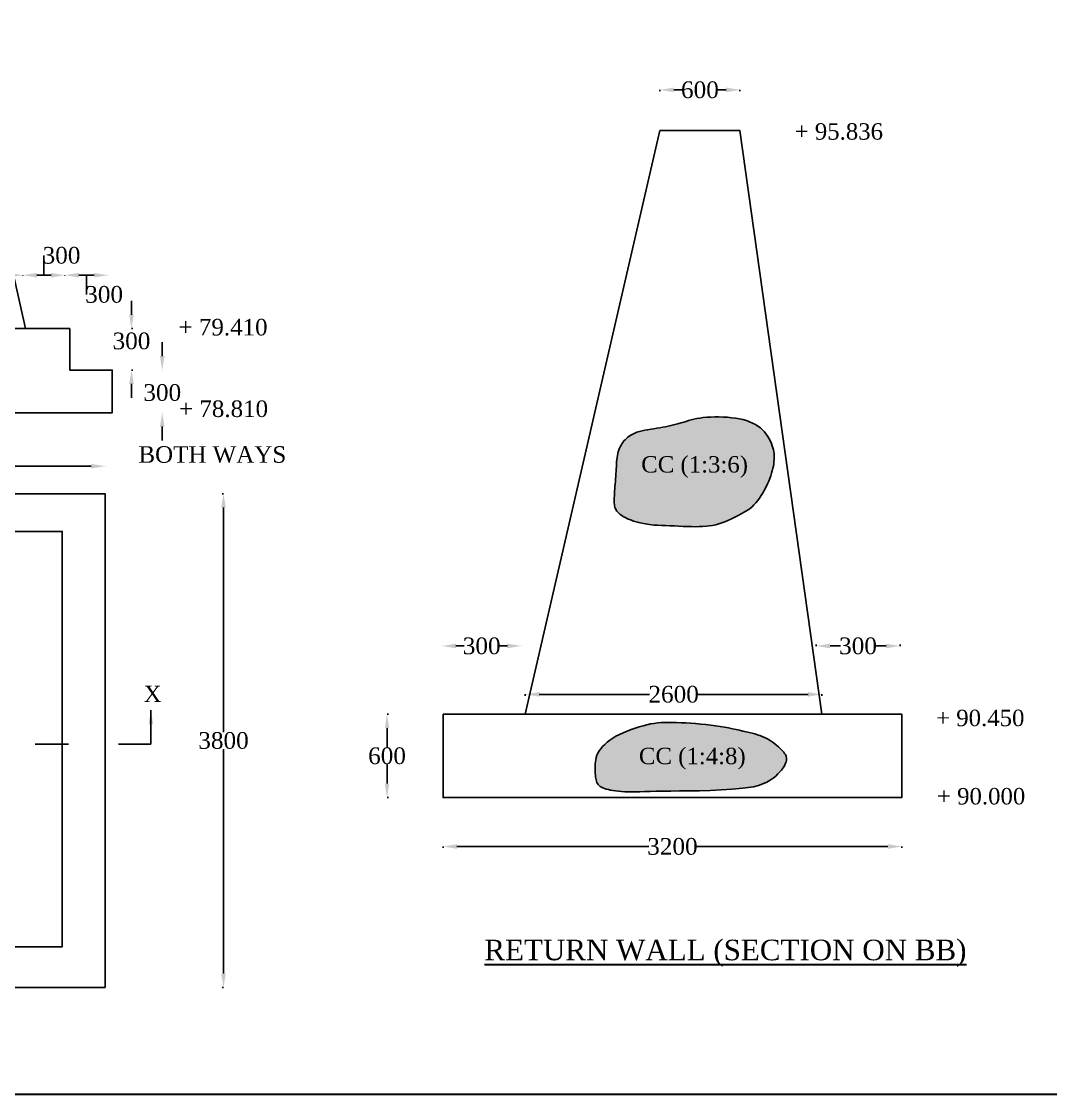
# Model space of a CAD drawing. Header units: millimetres. Extents: x 873 to 18870, y 107 to 12113.
# Drawn here: x 8258 to 11954, y 107 to 3959 of the extents above; entities that cross this region are included whole.
import ezdxf

# ---------------------------------------------------------------- set-up
doc = ezdxf.new("R2010")
doc.units = ezdxf.units.MM
doc.header["$MEASUREMENT"] = 0
doc.linetypes.add('ACAD_ISO03W100', pattern=[30, 12, -18])
for name, color, linetype in [('DIM', 5, 'Continuous'), ('DO LINE', 3, 'Continuous'), ('DWG.LINE', 10, 'Continuous'), ('HATCH', 2, 'Continuous'), ('TEXT', 7, 'Continuous')]:
    doc.layers.add(name, color=color, linetype=linetype)
doc.layers.add('TITLE', color=7, linetype='Continuous', lineweight=30)
doc.styles.get("Standard").update_dxf_attribs({"font": 'times.ttf', "height": 60})
doc.dimstyles.get("Standard").update_dxf_attribs({"dimtxt": 60, "dimasz": 50, "dimexe": 0.18, "dimexo": 0.0625, "dimgap": 0.09, "dimtad": 0, "dimtih": 1, "dimtoh": 1, "dimdec": 0, "dimzin": 0, "dimdsep": 46, "dimtxsty": 'Standard', "dimcen": 300, "dimclrd": 5, "dimclre": 5, "dimclrt": 4, "dimadec": 0, "dimazin": 0, "dimtfac": 1, "dimtdec": 0, "dimtofl": 0, "dimtmove": 0, "dimatfit": 3, "dimfxl": 0, "dimtolj": 1, "dimtzin": 0, "dimarcsym": 0})

# ---------------------------------------------------------------- blocks, each defined once
blk = doc.blocks.new('*D2')
at = {"layer": 'Defpoints', "color": 0, "ltscale": 0.2}
for p in [(10838, 3713.8), (10550.6, 3567.9), (10838, 3567.9)]:
    blk.add_point(p, dxfattribs=at)
at = {"layer": 'DIM', "color": 5, "lineweight": -2, "ltscale": 0.2}
for p, q in [((10550.6, 3708.8), (10550.6, 3713.9)), ((10600.6, 3713.8), (10631.3, 3713.8)), ((10788, 3713.8), (10757.4, 3713.8)), ((10838, 3708.8), (10838, 3713.9))]:
    blk.add_line(p, q, dxfattribs=at)
at = {"layer": 'DIM', "color": 5, "ltscale": 0.2}
for points in [[(10600.6, 3722.1), (10600.6, 3705.4), (10550.6, 3713.8)], [(10788, 3722.1), (10788, 3705.4), (10838, 3713.8)]]:
    blk.add_solid(points, dxfattribs=at)
at = {"layer": 'DIM', "color": 4, "ltscale": 0.2, "insert": (10694.3, 3713.8), "char_height": 60, "attachment_point": 5}
blk.add_mtext('\\A1;600', dxfattribs=at)
blk = doc.blocks.new('*D3')
at = {"layer": 'Defpoints', "color": 0, "ltscale": 0.2}
for p in [(9771.8, 1472.2), (9570.6, 1173.2), (9771.8, 1173.2)]:
    blk.add_point(p, dxfattribs=at)
at = {"layer": 'DIM', "color": 5, "lineweight": -2, "ltscale": 0.2}
for p, q in [((9575.6, 1472.2), (9570.5, 1472.2)), ((9570.6, 1422.2), (9570.6, 1353.3)), ((9570.6, 1223.2), (9570.6, 1292.1)), ((9575.6, 1173.2), (9570.5, 1173.2))]:
    blk.add_line(p, q, dxfattribs=at)
at = {"layer": 'DIM', "color": 5, "ltscale": 0.2}
for points in [[(9562.3, 1422.2), (9579, 1422.2), (9570.6, 1472.2)], [(9562.3, 1223.2), (9579, 1223.2), (9570.6, 1173.2)]]:
    blk.add_solid(points, dxfattribs=at)
at = {"layer": 'DIM', "color": 4, "ltscale": 0.2, "insert": (9570.6, 1322.7), "char_height": 60, "attachment_point": 5}
blk.add_mtext('\\A1;600', dxfattribs=at)
blk = doc.blocks.new('*D4')
at = {"layer": 'Defpoints', "color": 0, "ltscale": 0.2}
for p in [(9768.1, 1717.3), (10053, 1717.3), (10053, 1717.3)]:
    blk.add_point(p, dxfattribs=at)
at = {"layer": 'DIM', "color": 5, "lineweight": -2, "ltscale": 0.2}
for p, q in [((9768.1, 1717.3), (9768.1, 1717.5)), ((9818.1, 1717.3), (9847.4, 1717.3)), ((10003, 1717.3), (9973.7, 1717.3)), ((10053, 1717.3), (10053, 1717.5))]:
    blk.add_line(p, q, dxfattribs=at)
at = {"layer": 'DIM', "color": 5, "ltscale": 0.2}
for points in [[(9818.1, 1725.6), (9818.1, 1709), (9768.1, 1717.3)], [(10003, 1725.6), (10003, 1709), (10053, 1717.3)]]:
    blk.add_solid(points, dxfattribs=at)
at = {"layer": 'DIM', "color": 4, "ltscale": 0.2, "insert": (9910.6, 1717.3), "char_height": 60, "attachment_point": 5}
blk.add_mtext('\\A1;300', dxfattribs=at)
blk = doc.blocks.new('*D5')
at = {"layer": 'Defpoints', "color": 0, "ltscale": 0.2}
for p in [(11111.5, 1752.6), (11412.9, 1737.3), (11412.9, 1717.3)]:
    blk.add_point(p, dxfattribs=at)
at = {"layer": 'DIM', "color": 5, "lineweight": -2, "ltscale": 0.2}
for p, q in [((11111.5, 1722.3), (11111.5, 1717.1)), ((11161.5, 1717.3), (11199, 1717.3)), ((11362.9, 1717.3), (11325.3, 1717.3)), ((11412.9, 1722.3), (11412.9, 1717.1))]:
    blk.add_line(p, q, dxfattribs=at)
at = {"layer": 'DIM', "color": 5, "ltscale": 0.2}
for points in [[(11161.5, 1725.6), (11161.5, 1709), (11111.5, 1717.3)], [(11362.9, 1725.6), (11362.9, 1709), (11412.9, 1717.3)]]:
    blk.add_solid(points, dxfattribs=at)
at = {"layer": 'DIM', "color": 4, "ltscale": 0.2, "insert": (11262.2, 1717.3), "char_height": 60, "attachment_point": 5}
blk.add_mtext('\\A1;300', dxfattribs=at)
blk = doc.blocks.new('*D6')
at = {"layer": 'Defpoints', "color": 0, "ltscale": 0.2}
for p in [(9771.8, 981.8), (11419.4, 997.3), (11419.4, 981.8)]:
    blk.add_point(p, dxfattribs=at)
at = {"layer": 'DIM', "color": 5, "lineweight": -2, "ltscale": 0.2}
for p, q in [((9771.8, 992.3), (9771.8, 997.4)), ((9821.8, 997.3), (10510.3, 997.3)), ((11369.4, 997.3), (10680.9, 997.3)), ((11419.4, 992.3), (11419.4, 997.4))]:
    blk.add_line(p, q, dxfattribs=at)
at = {"layer": 'DIM', "color": 5, "ltscale": 0.2}
for points in [[(9821.8, 1005.6), (9821.8, 988.9), (9771.8, 997.3)], [(11369.4, 1005.6), (11369.4, 988.9), (11419.4, 997.3)]]:
    blk.add_solid(points, dxfattribs=at)
at = {"layer": 'DIM', "color": 4, "ltscale": 0.2, "insert": (10595.6, 997.3), "char_height": 60, "attachment_point": 5}
blk.add_mtext('\\A1;3200', dxfattribs=at)
blk = doc.blocks.new('*D23')
at = {"layer": 'Defpoints', "color": 0, "ltscale": 0.2}
for p in [(4282, 2362.8), (8558.1, 2362.8), (8558.1, 2362.8)]:
    blk.add_point(p, dxfattribs=at)
at = {"layer": 'DIM', "color": 5, "lineweight": -2, "ltscale": 0.2}
for p, q in [((4282, 2362.8), (4282, 2363)), ((4332, 2362.8), (6334.7, 2362.8)), ((8508.1, 2362.8), (6505.4, 2362.8)), ((8558.1, 2362.8), (8558.1, 2363))]:
    blk.add_line(p, q, dxfattribs=at)
at = {"layer": 'DIM', "color": 5, "ltscale": 0.2}
for points in [[(4332, 2371.2), (4332, 2354.5), (4282, 2362.8)], [(8508.1, 2371.2), (8508.1, 2354.5), (8558.1, 2362.8)]]:
    blk.add_solid(points, dxfattribs=at)
at = {"layer": 'DIM', "color": 4, "ltscale": 0.2, "insert": (6420, 2362.8), "char_height": 60, "attachment_point": 5}
blk.add_mtext('\\A1;9000', dxfattribs=at)
blk = doc.blocks.new('*D24')
at = {"layer": 'Defpoints', "color": 0, "ltscale": 0.2}
for p in [(8976.1, 2264.1), (8976.1, 491.1), (8983.3, 491.1)]:
    blk.add_point(p, dxfattribs=at)
at = {"layer": 'DIM', "color": 5, "lineweight": -2, "ltscale": 0.2}
for p, q in [((8978.3, 2264.1), (8983.4, 2264.1)), ((8983.3, 2214.1), (8983.3, 1408.2)), ((8983.3, 541.1), (8983.3, 1347)), ((8978.3, 491.1), (8983.4, 491.1))]:
    blk.add_line(p, q, dxfattribs=at)
at = {"layer": 'DIM', "color": 5, "ltscale": 0.2}
for points in [[(8974.9, 2214.1), (8991.6, 2214.1), (8983.3, 2264.1)], [(8974.9, 541.1), (8991.6, 541.1), (8983.3, 491.1)]]:
    blk.add_solid(points, dxfattribs=at)
at = {"layer": 'DIM', "color": 4, "ltscale": 0.2, "insert": (8983.3, 1377.6), "char_height": 60, "attachment_point": 5}
blk.add_mtext('\\A1;3800', dxfattribs=at)
blk = doc.blocks.new('*D35')
at = {"layer": 'Defpoints', "color": 0, "ltscale": 0.2}
for p in [(7500.7, 3047.5), (8263, 3048.5), (8263, 3047.5)]:
    blk.add_point(p, dxfattribs=at)
at = {"layer": 'DIM', "color": 5, "lineweight": -2, "ltscale": 0.2}
for p, q in [((7500.7, 3047.6), (7500.7, 3048.6)), ((7550.7, 3048.5), (7799.9, 3048.5)), ((8213, 3048.5), (7963.8, 3048.5)), ((8263, 3047.6), (8263, 3048.6))]:
    blk.add_line(p, q, dxfattribs=at)
at = {"layer": 'DIM', "color": 5, "ltscale": 0.2}
for points in [[(7550.7, 3056.8), (7550.7, 3040.1), (7500.7, 3048.5)], [(8213, 3056.8), (8213, 3040.1), (8263, 3048.5)]]:
    blk.add_solid(points, dxfattribs=at)
at = {"layer": 'DIM', "color": 4, "ltscale": 0.2, "insert": (7881.8, 3048.5), "char_height": 60, "attachment_point": 5}
blk.add_mtext('\\A1;1550', dxfattribs=at)
blk = doc.blocks.new('*D36')
at = {"layer": 'Defpoints', "color": 0, "ltscale": 0.2}
for p in [(8263, 3047.5), (8413.9, 3048.5), (8413.9, 3046.7)]:
    blk.add_point(p, dxfattribs=at)
at = {"layer": 'DIM', "color": 5, "lineweight": -2, "ltscale": 0.2}
for p, q in [((8338.5, 3048.5), (8338.2, 3119.5)), ((8338.2, 3119.5), (8338.4, 3119.5)), ((8263, 3047.6), (8263, 3048.6)), ((8313, 3048.5), (8363.9, 3048.5)), ((8413.9, 3046.8), (8413.9, 3048.6))]:
    blk.add_line(p, q, dxfattribs=at)
at = {"layer": 'DIM', "color": 5, "ltscale": 0.2}
for points in [[(8313, 3056.8), (8313, 3040.1), (8263, 3048.5)], [(8363.9, 3056.8), (8363.9, 3040.1), (8413.9, 3048.5)]]:
    blk.add_solid(points, dxfattribs=at)
at = {"layer": 'DIM', "color": 4, "ltscale": 0.2, "insert": (8401.5, 3119.5), "char_height": 60, "attachment_point": 5}
blk.add_mtext('\\A1;300', dxfattribs=at)
blk = doc.blocks.new('*D37')
at = {"layer": 'Defpoints', "color": 0, "ltscale": 0.2}
for p in [(8413.9, 3046.7), (8569.1, 3048.5), (8569.1, 3048.5)]:
    blk.add_point(p, dxfattribs=at)
at = {"layer": 'DIM', "color": 5, "lineweight": -2, "ltscale": 0.2}
for p, q in [((8413.9, 3046.8), (8413.9, 3048.6)), ((8463.9, 3048.5), (8519.1, 3048.5)), ((8491.5, 3048.5), (8491.3, 2979.2)), ((8569.1, 3048.5), (8569.1, 3048.6)), ((8491.3, 2979.2), (8491.4, 2979.2))]:
    blk.add_line(p, q, dxfattribs=at)
at = {"layer": 'DIM', "color": 5, "ltscale": 0.2}
for points in [[(8463.9, 3056.8), (8463.9, 3040.1), (8413.9, 3048.5)], [(8519.1, 3056.8), (8519.1, 3040.1), (8569.1, 3048.5)]]:
    blk.add_solid(points, dxfattribs=at)
at = {"layer": 'DIM', "color": 4, "ltscale": 0.2, "insert": (8554.6, 2979.2), "char_height": 60, "attachment_point": 5}
blk.add_mtext('\\A1;300', dxfattribs=at)
blk = doc.blocks.new('*D38')
at = {"layer": 'Defpoints', "color": 0, "ltscale": 0.2}
for p in [(8763.3, 2707.9), (8763.3, 2707.9), (8763.3, 2554.8)]:
    blk.add_point(p, dxfattribs=at)
at = {"layer": 'DIM', "color": 5, "lineweight": -2, "ltscale": 0.2}
for p, q in [((8763.3, 2757.9), (8763.3, 2807.9)), ((8763.3, 2707.9), (8763.1, 2707.9)), ((8763.3, 2554.8), (8763.1, 2554.8)), ((8763.3, 2504.8), (8763.3, 2454.8))]:
    blk.add_line(p, q, dxfattribs=at)
at = {"layer": 'DIM', "color": 5, "ltscale": 0.2}
for points in [[(8754.9, 2757.9), (8771.6, 2757.9), (8763.3, 2707.9)], [(8754.9, 2504.8), (8771.6, 2504.8), (8763.3, 2554.8)]]:
    blk.add_solid(points, dxfattribs=at)
at = {"layer": 'DIM', "color": 4, "ltscale": 0.2, "insert": (8763.3, 2626.8), "char_height": 60, "attachment_point": 5}
blk.add_mtext('\\A1;300', dxfattribs=at)
blk = doc.blocks.new('*D39')
at = {"layer": 'Defpoints', "color": 0, "ltscale": 0.2}
for p in [(8652.8, 2856.6), (8763.3, 2856.6), (8763.3, 2707.9)]:
    blk.add_point(p, dxfattribs=at)
at = {"layer": 'DIM', "color": 5, "lineweight": -2, "ltscale": 0.2}
for p, q in [((8652.8, 2906.6), (8652.8, 2956.6)), ((8657.8, 2856.6), (8652.7, 2856.6)), ((8657.8, 2707.9), (8652.7, 2707.9)), ((8652.8, 2657.9), (8652.8, 2607.9))]:
    blk.add_line(p, q, dxfattribs=at)
at = {"layer": 'DIM', "color": 5, "ltscale": 0.2}
for points in [[(8644.5, 2906.6), (8661.2, 2906.6), (8652.8, 2856.6)], [(8644.5, 2657.9), (8661.2, 2657.9), (8652.8, 2707.9)]]:
    blk.add_solid(points, dxfattribs=at)
at = {"layer": 'DIM', "color": 4, "ltscale": 0.2, "insert": (8652.8, 2812.1), "char_height": 60, "attachment_point": 5}
blk.add_mtext('\\A1;300', dxfattribs=at)
blk = doc.blocks.new('*D70')
at = {"layer": 'Defpoints', "color": 0, "ltscale": 0.2}
for p in [(11132.6, 1543.6), (10067.1, 1472.2), (11132.6, 1472.2)]:
    blk.add_point(p, dxfattribs=at)
at = {"layer": 'DIM', "color": 5, "lineweight": -2, "ltscale": 0.2}
for p, q in [((10067.1, 1538.6), (10067.1, 1543.8)), ((10117.1, 1543.6), (10513.7, 1543.6)), ((11082.6, 1543.6), (10686, 1543.6)), ((11132.6, 1538.6), (11132.6, 1543.8))]:
    blk.add_line(p, q, dxfattribs=at)
at = {"layer": 'DIM', "color": 5, "ltscale": 0.2}
for points in [[(10117.1, 1551.9), (10117.1, 1535.3), (10067.1, 1543.6)], [(11082.6, 1551.9), (11082.6, 1535.3), (11132.6, 1543.6)]]:
    blk.add_solid(points, dxfattribs=at)
at = {"layer": 'DIM', "color": 4, "ltscale": 0.2, "insert": (10599.9, 1543.6), "char_height": 60, "attachment_point": 5}
blk.add_mtext('\\A1;2600', dxfattribs=at)

msp = doc.modelspace()

# ---------------------------------------------------------------- hatches: boundary and pattern name
at = {"layer": 'HATCH', "ltscale": 0.2}
h = msp.add_hatch(dxfattribs=at)
h.set_pattern_fill('AR-SAND', color=256, scale=50, style=0)
h.paths.add_polyline_path([(10357.1, 6211.6), (10358.7, 6224.7), (10359.7, 6238.1), (10360, 6251.4), (10359.7, 6264.8), (10358.8, 6277.9), (10357.3, 6290.6), (10355.2, 6302.8), (10352.5, 6314.4), (10349.1, 6325.2), (10345.2, 6335.3), (10340.7, 6344.8), (10335.7, 6353.7), (10330.3, 6362.3), (10324.5, 6370.4), (10318.2, 6378.4), (10311.7, 6386.1), (10304.9, 6393.8), (10297.7, 6401.2), (10290.3, 6408.4), (10282.5, 6415.1), (10274.4, 6421.3), (10266, 6426.9), (10257.3, 6431.7), (10248.2, 6435.6), (10238.8, 6438.5), (10229.1, 6440.5), (10219.2, 6441.7), (10209, 6442.1), (10198.7, 6441.9), (10188.3, 6441), (10177.9, 6439.7), (10167.5, 6437.9), (10157.1, 6435.7), (10146.7, 6433.2), (10136.3, 6430.3), (10125.8, 6427), (10115.2, 6423.2), (10104.5, 6419), (10093.5, 6414.3), (10082.3, 6409), (10070.8, 6403.2), (10059, 6396.9), (10047.1, 6390.1), (10035, 6382.9), (10022.7, 6375.3), (10010.4, 6367.3), (9998, 6358.9), (9985.6, 6350.3), (9973.3, 6341.3), (9961, 6332.2), (9948.8, 6322.8), (9936.6, 6313.3), (9924.7, 6303.7), (9912.8, 6294), (9901.2, 6284.3), (9889.7, 6274.6), (9878.5, 6265), (9867.6, 6255.4), (9857.2, 6245.9), (9847.3, 6236.4), (9838.1, 6227), (9829.7, 6217.7), (9822.2, 6208.4), (9815.8, 6199.2), (9810.4, 6190.1), (9806.2, 6181), (9802.9, 6172), (9800.6, 6163), (9799.1, 6154.1), (9798.4, 6145.1), (9798.5, 6136.1), (9799.2, 6127.1), (9800.6, 6118.1), (9803.2, 6109.2), (9807.9, 6100.5), (9815.3, 6092.1), (9826.1, 6084.2), (9841.1, 6076.9), (9860.9, 6070.4), (9886.2, 6064.7), (9922.6, 6058.8), (9954.4, 6054), (9982.3, 6050.3), (10007.1, 6047.6), (10029.4, 6045.8), (10049.8, 6044.8), (10069.2, 6044.6), (10088.1, 6045), (10107.1, 6046), (10126.2, 6047.5), (10145.2, 6049.5), (10163.9, 6052.1), (10182.2, 6055.2), (10199.8, 6058.8), (10216.5, 6062.8), (10232.3, 6067.4), (10246.9, 6072.4), (10260.4, 6078), (10272.9, 6084), (10284.3, 6090.5), (10294.7, 6097.6), (10304.2, 6105.3), (10312.8, 6113.5), (10320.6, 6122.3), (10327.7, 6131.6), (10334, 6141.6), (10339.5, 6152.1), (10344.4, 6163.1), (10348.6, 6174.6), (10352.1, 6186.5), (10354.9, 6198.9)])
h.paths.add_polyline_path([(10932.5, 2477.6), (10926.2, 2485.7), (10919.2, 2493.3), (10911.4, 2500.4), (10902.9, 2506.8), (10893.6, 2512.6), (10883.5, 2517.8), (10872.8, 2522.4), (10861.2, 2526.3), (10849, 2529.8), (10836, 2532.6), (10822.3, 2535), (10807.9, 2536.9), (10793.1, 2538.2), (10778, 2539.1), (10762.8, 2539.5), (10747.8, 2539.5), (10733.3, 2539.1), (10719.3, 2538.2), (10706.3, 2537), (10694.2, 2535.4), (10683.1, 2533.4), (10672.7, 2531.2), (10663, 2528.8), (10653.7, 2526.2), (10644.8, 2523.6), (10636, 2520.9), (10622.5, 2516.9), (10604.6, 2512.1), (10585.7, 2507.6), (10565.8, 2503.5), (10550.2, 2500.7), (10539.4, 2498.9), (10528.6, 2497.1), (10517.7, 2495.4), (10507, 2493.5), (10496.5, 2491.5), (10486.5, 2489.4), (10477, 2487), (10468.2, 2484.4), (10460.2, 2481.4), (10452.9, 2478.2), (10446.4, 2474.6), (10440.5, 2470.8), (10435.1, 2466.7), (10430.2, 2462.4), (10425.7, 2457.9), (10421.6, 2453.3), (10417.8, 2448.4), (10414.2, 2443.4), (10410.9, 2438.1), (10407.9, 2432.6), (10405.3, 2426.9), (10402.9, 2420.9), (10400.9, 2414.6), (10399.2, 2408), (10397.8, 2401.1), (10396.7, 2393.9), (10395.9, 2386.3), (10395.2, 2378.5), (10394.7, 2370.3), (10394.2, 2362), (10393.7, 2353.4), (10393, 2340.2), (10391.8, 2322.7), (10390.6, 2307.8), (10389.9, 2298.7), (10389.2, 2289.7), (10388.6, 2280.9), (10388, 2272.5), (10387.5, 2264.4), (10387, 2256.7), (10386.7, 2249.5), (10386.6, 2242.7), (10386.6, 2236.3), (10386.9, 2230.4), (10387.4, 2224.9), (10388.1, 2220), (10389.1, 2215.6), (10390.4, 2211.6), (10392, 2208), (10393.8, 2204.7), (10396, 2201.6), (10398.4, 2198.8), (10401, 2196), (10404, 2193.3), (10407.2, 2190.6), (10410.7, 2187.8), (10414.6, 2185.1), (10418.9, 2182.3), (10423.6, 2179.5), (10428.8, 2176.8), (10434.6, 2174), (10441, 2171.2), (10448.1, 2168.4), (10456, 2165.7), (10464.8, 2163), (10474.8, 2160.4), (10486, 2158), (10498.6, 2155.6), (10512.8, 2153.5), (10528.7, 2151.6), (10541.7, 2151), (10555.9, 2150.4), (10571, 2149.7), (10586.6, 2148.9), (10602.6, 2148.1), (10618.7, 2147.4), (10634.5, 2146.8), (10649.8, 2146.2), (10664.3, 2145.8), (10678.2, 2145.6), (10691.4, 2145.7), (10704, 2146.1), (10716.2, 2146.9), (10728.1, 2148.2), (10739.6, 2150), (10751, 2152.4), (10762.2, 2155.4), (10773.3, 2159), (10784.2, 2163), (10794.8, 2167.4), (10805.2, 2172.1), (10815.2, 2176.9), (10824.9, 2181.7), (10834.1, 2186.6), (10842.9, 2191.3), (10851.3, 2196), (10859.3, 2200.8), (10867, 2205.9), (10874.4, 2211.3), (10881.6, 2217.3), (10888.5, 2223.9), (10895.3, 2231.2), (10902, 2239.4), (10908.5, 2248.4), (10914.8, 2257.9), (10920.9, 2267.9), (10926.6, 2278.2), (10931.9, 2288.5), (10936.9, 2298.9), (10941.3, 2309.1), (10945.3, 2318.9), (10948.7, 2328.5), (10951.7, 2337.7), (10954.2, 2346.6), (10956.3, 2355.1), (10958, 2363.4), (10959.3, 2371.3), (10960.3, 2378.9), (10961, 2386.2), (10961.3, 2393.3), (10961.2, 2400.3), (10960.8, 2407.2), (10959.8, 2414.2), (10958.4, 2421.3), (10956.5, 2428.6), (10954, 2436.2), (10951, 2444.2), (10947.3, 2452.5), (10943, 2460.9), (10938.1, 2469.3)])
h.paths.add_polyline_path([(10848.9, 1412), (10836.9, 1414.8), (10824.2, 1417.6), (10810.8, 1420.4), (10796.8, 1423.2), (10782, 1425.9), (10766.5, 1428.4), (10750.1, 1430.8), (10733, 1433), (10715.2, 1435.1), (10697.1, 1436.8), (10679, 1438.4), (10661, 1439.8), (10643.4, 1440.9), (10626.4, 1441.8), (10610.4, 1442.5), (10595.4, 1442.9), (10581.3, 1443), (10567.9, 1442.7), (10555.1, 1442.1), (10542.4, 1441), (10529.8, 1439.4), (10517, 1437.2), (10503.8, 1434.5), (10490.1, 1431.1), (10475.9, 1427.1), (10461.4, 1422.5), (10447, 1417.4), (10432.7, 1411.9), (10418.8, 1405.9), (10405.4, 1399.6), (10392.8, 1392.9), (10381.2, 1386), (10370.6, 1378.8), (10361, 1371.4), (10352.3, 1363.8), (10344.7, 1356.1), (10338.1, 1348.3), (10332.5, 1340.5), (10327.9, 1332.6), (10324.4, 1324.7), (10321.8, 1316.8), (10319.9, 1309), (10318.7, 1301.3), (10318, 1293.7), (10317.7, 1286.3), (10317.7, 1279.1), (10317.9, 1272.2), (10318.1, 1265.4), (10318.3, 1259), (10318.7, 1252.9), (10319.3, 1247.1), (10320.1, 1241.6), (10321.2, 1236.5), (10322.6, 1231.7), (10324.4, 1227.3), (10326.6, 1223.2), (10329.3, 1219.5), (10332.5, 1216.2), (10336.3, 1213.2), (10340.7, 1210.4), (10345.8, 1207.9), (10351.6, 1205.6), (10358.1, 1203.4), (10365.4, 1201.5), (10373.4, 1199.7), (10382.2, 1198.1), (10391.7, 1196.7), (10402, 1195.5), (10412.9, 1194.6), (10424.5, 1194), (10436.7, 1193.6), (10449.6, 1193.5), (10463.6, 1193.7), (10478.9, 1194), (10496, 1194.5), (10515.2, 1195), (10537, 1195.6), (10561.7, 1196.1), (10589.8, 1196.5), (10621.3, 1196.8), (10655.9, 1197.1), (10692.7, 1197.6), (10731.1, 1198.7), (10770.4, 1200.4), (10809.8, 1203), (10848.8, 1206.7), (10886.4, 1211.7), (10904.3, 1216.7), (10920.2, 1222.5), (10934.2, 1228.9), (10946.4, 1235.8), (10957.1, 1243), (10966.4, 1250.3), (10974.4, 1257.7), (10981.3, 1264.9), (10987.2, 1271.8), (10992.2, 1278.4), (10996.3, 1284.7), (10999.6, 1290.7), (11002.1, 1296.3), (11003.9, 1301.7), (11004.9, 1306.7), (11005.4, 1311.4), (11005.2, 1315.8), (11004.4, 1319.9), (11003.1, 1323.9), (11001.2, 1327.8), (10998.6, 1331.8), (10995.5, 1335.8), (10991.7, 1340.1), (10987.3, 1344.6), (10982.4, 1349.5), (10976.8, 1354.6), (10970.8, 1359.9), (10964.3, 1365.3), (10957.4, 1370.6), (10950.1, 1375.7), (10942.5, 1380.5), (10934.7, 1385), (10926.6, 1389), (10918.3, 1392.5), (10909.6, 1395.7), (10900.6, 1398.7), (10891.3, 1401.4), (10881.4, 1404.1), (10871.1, 1406.7), (10860.3, 1409.3)])
h.paths.add_polyline_path([(9886.7, 6186.8), (10277.8, 6186.8), (10277.8, 6304.9), (9886.7, 6304.9)], flags=24)
h.paths.add_polyline_path([(10463.7, 2301.6), (10878.1, 2301.6), (10878.1, 2420.2), (10463.7, 2420.2)], flags=24)
h.paths.add_polyline_path([(10455.4, 1254.5), (10869.8, 1254.5), (10869.8, 1373.1), (10455.4, 1373.1)], flags=24)

# ---------------------------------------------------------------- linework, layer by layer
at = {"layer": 'DO LINE', "linetype": 'ACAD_ISO03W100', "ltscale": 10}
msp.add_lwpolyline([(4106.3, 1463.4), (4106.3, 1364.5), (8722.5, 1364.5), (8722.5, 1486.4)], dxfattribs=at)
at = {"layer": 'DWG.LINE', "ltscale": 0.2}
for points in [[(8272.3, 2856.6), (7487.1, 6362.5)], [(11132.6, 1472.2), (10838, 3567.9), (10550.6, 3567.9), (10067.1, 1472.2)], [(10528.7, 2151.6), (10512.8, 2153.5), (10498.6, 2155.6), (10486, 2158), (10474.8, 2160.4), (10464.8, 2163), (10456, 2165.7), (10448.1, 2168.4), (10441, 2171.2), (10434.6, 2174), (10428.8, 2176.8), (10423.6, 2179.5), (10418.9, 2182.3), (10414.6, 2185.1), (10410.7, 2187.8), (10407.2, 2190.6), (10404, 2193.3), (10401, 2196), (10398.4, 2198.8), (10396, 2201.6), (10393.8, 2204.7), (10392, 2208), (10390.4, 2211.6), (10389.1, 2215.6), (10388.1, 2220), (10387.4, 2224.9), (10386.9, 2230.4), (10386.6, 2236.3), (10386.6, 2242.7), (10386.7, 2249.5), (10387, 2256.7), (10387.5, 2264.4), (10388, 2272.5), (10388.6, 2280.9), (10389.2, 2289.7), (10389.9, 2298.7), (10390.6, 2307.8), (10391.4, 2317), (10392, 2326.3), (10392.7, 2335.5), (10393.2, 2344.5), (10393.7, 2353.4), (10394.2, 2362), (10394.7, 2370.3), (10395.2, 2378.5), (10395.9, 2386.3), (10396.7, 2393.9), (10397.8, 2401.1), (10399.2, 2408), (10400.9, 2414.6), (10402.9, 2420.9), (10405.3, 2426.9), (10407.9, 2432.6), (10410.9, 2438.1), (10414.2, 2443.4), (10417.8, 2448.4), (10421.6, 2453.3), (10425.7, 2457.9), (10430.2, 2462.4), (10435.1, 2466.7), (10440.5, 2470.8), (10446.4, 2474.6), (10452.9, 2478.2), (10460.2, 2481.4), (10468.2, 2484.4), (10477, 2487), (10486.5, 2489.4), (10496.5, 2491.5), (10507, 2493.5), (10517.7, 2495.4), (10528.6, 2497.1), (10539.4, 2498.9), (10550.2, 2500.7), (10560.6, 2502.6), (10570.8, 2504.6), (10580.7, 2506.6), (10590.4, 2508.8), (10599.9, 2511), (10609.2, 2513.4), (10618.3, 2515.8), (10627.2, 2518.3), (10636, 2520.9), (10644.8, 2523.6), (10653.7, 2526.2), (10663, 2528.8), (10672.7, 2531.2), (10683.1, 2533.4), (10694.2, 2535.4), (10706.3, 2537), (10719.3, 2538.2), (10733.3, 2539.1), (10747.8, 2539.5), (10762.8, 2539.5), (10778, 2539.1), (10793.1, 2538.2), (10807.9, 2536.9), (10822.3, 2535), (10836, 2532.6), (10849, 2529.8), (10861.2, 2526.3), (10872.8, 2522.4), (10883.5, 2517.8), (10893.6, 2512.6), (10902.9, 2506.8), (10911.4, 2500.4), (10919.2, 2493.3), (10926.2, 2485.7), (10932.5, 2477.6), (10938.1, 2469.3), (10943, 2460.9), (10947.3, 2452.5), (10951, 2444.2), (10954, 2436.2), (10956.5, 2428.6), (10958.4, 2421.3), (10959.8, 2414.2), (10960.8, 2407.2), (10961.2, 2400.3), (10961.3, 2393.3), (10961, 2386.2), (10960.3, 2378.9), (10959.3, 2371.3), (10958, 2363.4), (10956.3, 2355.1), (10954.2, 2346.6), (10951.7, 2337.7), (10948.7, 2328.5), (10945.3, 2318.9), (10941.3, 2309.1), (10936.9, 2298.9), (10931.9, 2288.5), (10926.6, 2278.2), (10920.9, 2267.9), (10914.8, 2257.9), (10908.5, 2248.4), (10902, 2239.4), (10895.3, 2231.2), (10888.5, 2223.9), (10881.6, 2217.3), (10874.4, 2211.3), (10867, 2205.9), (10859.3, 2200.8), (10851.3, 2196), (10842.9, 2191.3), (10834.1, 2186.6), (10824.9, 2181.7), (10815.2, 2176.9), (10805.2, 2172.1), (10794.8, 2167.4), (10784.2, 2163), (10773.3, 2159), (10762.2, 2155.4), (10751, 2152.4), (10739.6, 2150), (10728.1, 2148.2), (10716.2, 2146.9), (10704, 2146.1), (10691.4, 2145.7), (10678.2, 2145.6), (10664.3, 2145.8), (10649.8, 2146.2), (10634.5, 2146.8), (10618.7, 2147.4), (10602.6, 2148.1), (10586.6, 2148.9), (10571, 2149.7), (10555.9, 2150.4), (10541.7, 2151), (10528.7, 2151.6)], [(4282, 2264.1), (8558.1, 2264.1)], [(10886.4, 1211.7), (10848.8, 1206.7), (10809.8, 1203), (10770.4, 1200.4), (10731.1, 1198.7), (10692.7, 1197.6), (10655.9, 1197.1), (10621.3, 1196.8), (10589.8, 1196.5), (10561.7, 1196.1), (10537, 1195.6), (10515.2, 1195), (10496, 1194.5), (10478.9, 1194), (10463.6, 1193.7), (10449.6, 1193.5), (10436.7, 1193.6), (10424.5, 1194), (10412.9, 1194.6), (10402, 1195.5), (10391.7, 1196.7), (10382.2, 1198.1), (10373.4, 1199.7), (10365.4, 1201.5), (10358.1, 1203.4), (10351.6, 1205.6), (10345.8, 1207.9), (10340.7, 1210.4), (10336.3, 1213.2), (10332.5, 1216.2), (10329.3, 1219.5), (10326.6, 1223.2), (10324.4, 1227.3), (10322.6, 1231.7), (10321.2, 1236.5), (10320.1, 1241.6), (10319.3, 1247.1), (10318.7, 1252.9), (10318.3, 1259), (10318.1, 1265.4), (10317.9, 1272.2), (10317.7, 1279.1), (10317.7, 1286.3), (10318, 1293.7), (10318.7, 1301.3), (10319.9, 1309), (10321.8, 1316.8), (10324.4, 1324.7), (10327.9, 1332.6), (10332.5, 1340.5), (10338.1, 1348.3), (10344.7, 1356.1), (10352.3, 1363.8), (10361, 1371.4), (10370.6, 1378.8), (10381.2, 1386), (10392.8, 1392.9), (10405.4, 1399.6), (10418.8, 1405.9), (10432.7, 1411.9), (10447, 1417.4), (10461.4, 1422.5), (10475.9, 1427.1), (10490.1, 1431.1), (10503.8, 1434.5), (10517, 1437.2), (10529.8, 1439.4), (10542.4, 1441), (10555.1, 1442.1), (10567.9, 1442.7), (10581.3, 1443), (10595.4, 1442.9), (10610.4, 1442.5), (10626.4, 1441.8), (10643.4, 1440.9), (10661, 1439.8), (10679, 1438.4), (10697.1, 1436.8), (10715.2, 1435.1), (10733, 1433), (10750.1, 1430.8), (10766.5, 1428.4), (10782, 1425.9), (10796.8, 1423.2), (10810.8, 1420.4), (10824.2, 1417.6), (10836.9, 1414.8), (10848.9, 1412), (10860.3, 1409.3), (10871.1, 1406.7), (10881.4, 1404.1), (10891.3, 1401.4), (10900.6, 1398.7), (10909.6, 1395.7), (10918.3, 1392.5), (10926.6, 1389), (10934.7, 1385), (10942.5, 1380.5), (10950.1, 1375.7), (10957.4, 1370.6), (10964.3, 1365.3), (10970.8, 1359.9), (10976.8, 1354.6), (10982.4, 1349.5), (10987.3, 1344.6), (10991.7, 1340.1), (10995.5, 1335.8), (10998.6, 1331.8), (11001.2, 1327.8), (11003.1, 1323.9), (11004.4, 1319.9), (11005.2, 1315.8), (11005.4, 1311.4), (11004.9, 1306.7), (11003.9, 1301.7), (11002.1, 1296.3), (10999.6, 1290.7), (10996.3, 1284.7), (10992.2, 1278.4), (10987.2, 1271.8), (10981.3, 1264.9), (10974.4, 1257.7), (10966.4, 1250.3), (10957.1, 1243), (10946.4, 1235.8), (10934.2, 1228.9), (10920.2, 1222.5), (10904.3, 1216.7), (10886.4, 1211.7)], [(9771.8, 1173.2), (11419.4, 1173.2)]]:
    msp.add_lwpolyline(points, dxfattribs=at)
for points in [[(4221.7, 2702.9), (4221.7, 2554.8), (8583.9, 2554.8), (8583.9, 2707.9), (8430.8, 2707.9), (8430.8, 2856.6), (4365.2, 2856.6), (4365.2, 2702.9), (4221.7, 2702.9)], [(8558.1, 491.1), (4282, 491.1), (4282, 2264.1), (8558.1, 2264.1)], [(4429.2, 2128.4), (8403.9, 2128.4), (8403.9, 637.4), (4429.2, 637.4)], [(9771.8, 1472.2), (11419.4, 1472.2), (11419.4, 1173.2), (9771.8, 1173.2)]]:
    msp.add_lwpolyline(points, close=True, dxfattribs=at)
at = {"layer": 'TITLE', "ltscale": 0.2}
msp.add_lwpolyline([(872.8, 12112.6), (18870.2, 12112.6), (18870.2, 106.8), (872.8, 106.8)], close=True, dxfattribs=at)

# ---------------------------------------------------------------- texts
at = {"layer": 'TEXT', "ltscale": 0.2}
for s, height, p in [('+ 95.836', 58.96, (11034.5, 3535.1)), ('+ 79.410', 59.42, (8821.8, 2832.2)), ('+ 78.810', 59.42, (8823.5, 2539.3)), ('BOTH WAYS', 59.42, (8677.7, 2375.1)), ('CC (1:3:6)', 58.96, (10483.5, 2339.9)), ('X', 58.2, (8696.9, 1516.2)), ('+ 90.450', 58.96, (11542.4, 1429.5)), ('CC (1:4:8)', 58.96, (10475.2, 1292.9)), ('+ 90.000', 58.96, (11545.5, 1148.4))]:
    msp.add_text(s, height=height, dxfattribs=at).set_placement(p)
at = {"layer": 'TITLE', "ltscale": 0.2}
msp.add_text('%%URETURN WALL (SECTION ON BB)', height=73.699, dxfattribs=at).set_placement((9920.2, 589))

# ---------------------------------------------------------------- dimensions: what is measured, and where the dimension line sits
at = {"layer": 'DIM', "ltscale": 0.2}
for base, p1, p2, text, picture, middle in [((10838, 3713.8), (10550.6, 3567.9), (10838, 3567.9), '600', '*D2', (10694.3, 3713.8)), ((8263, 3048.5), (7500.7, 3047.5), (8263, 3047.5), '1550', '*D35', (7881.8, 3048.5)), ((8558.1, 2362.8), (4282, 2362.8), (8558.1, 2362.8), '9000', '*D23', (6420, 2362.8)), ((10053, 1717.3), (9768.1, 1717.3), (10053, 1717.3), '300', '*D4', (9910.6, 1717.3)), ((11132.6, 1543.6), (10067.1, 1472.2), (11132.6, 1472.2), '2600', '*D70', (10599.9, 1543.6))]:
    dim = msp.add_linear_dim(base=base, p1=p1, p2=p2, text=text, dimstyle='Standard', dxfattribs=at)
    dim.commit()
    dim.dimension.update_dxf_attribs({"geometry": picture, "text_midpoint": middle})
for base, p1, p2, picture, middle in [((8413.9, 3048.5), (8263, 3047.5), (8413.9, 3046.7), '*D36', (8338.5, 3119.5)), ((8569.1, 3048.5), (8413.9, 3046.7), (8569.1, 3048.5), '*D37', (8491.5, 2979.2))]:
    dim = msp.add_linear_dim(base=base, p1=p1, p2=p2, text='300', dimstyle='Standard', override={"dimtmove": 1}, dxfattribs=at)
    dim.commit()
    dim.dimension.update_dxf_attribs({"geometry": picture, "text_midpoint": middle, "dimtype": 160})
for base, p1, p2, picture, middle, dimtype in [((8652.8, 2856.6), (8763.3, 2707.9), (8763.3, 2856.6), '*D39', (8652.8, 2812.1), 161), ((8763.3, 2707.9), (8763.3, 2554.8), (8763.3, 2707.9), '*D38', (8763.3, 2626.8), 160)]:
    dim = msp.add_linear_dim(base=base, p1=p1, p2=p2, angle=90, text='300', dimstyle='Standard', dxfattribs=at)
    dim.commit()
    dim.dimension.update_dxf_attribs({"geometry": picture, "text_midpoint": middle, "dimtype": dimtype})
for base, p1, p2, text, picture, middle in [((8983.3, 491.1), (8976.1, 2264.1), (8976.1, 491.1), '3800', '*D24', (8983.3, 1377.6)), ((9570.6, 1173.2), (9771.8, 1472.2), (9771.8, 1173.2), '600', '*D3', (9570.6, 1322.7))]:
    dim = msp.add_linear_dim(base=base, p1=p1, p2=p2, angle=90, text=text, dimstyle='Standard', dxfattribs=at)
    dim.commit()
    dim.dimension.update_dxf_attribs({"geometry": picture, "text_midpoint": middle})
dim = msp.add_linear_dim(base=(11412.9, 1717.3), p1=(11111.5, 1752.6), p2=(11412.9, 1737.3), text='300', dimstyle='Standard', override={"dimtmove": 1}, dxfattribs=at)
dim.commit()
dim.dimension.update_dxf_attribs({"geometry": '*D5', "text_midpoint": (11262.2, 1717.3)})
dim = msp.add_aligned_dim(p1=(9771.8, 981.8), p2=(11419.4, 981.8), distance=15.5, text='3200', dimstyle='Standard', dxfattribs=at)
dim.commit()
dim.dimension.update_dxf_attribs({"geometry": '*D6', "text_midpoint": (10595.6, 997.3)})

# ---------------------------------------------------------------- leaders
msp.add_leader([(8722.5, 1486.4), (8722.5, 1364.5)], dimstyle='Standard', override={"dimgap": 0.09, "dimtad": 0}, dxfattribs=at)

doc.saveas('drawing.dxf')
